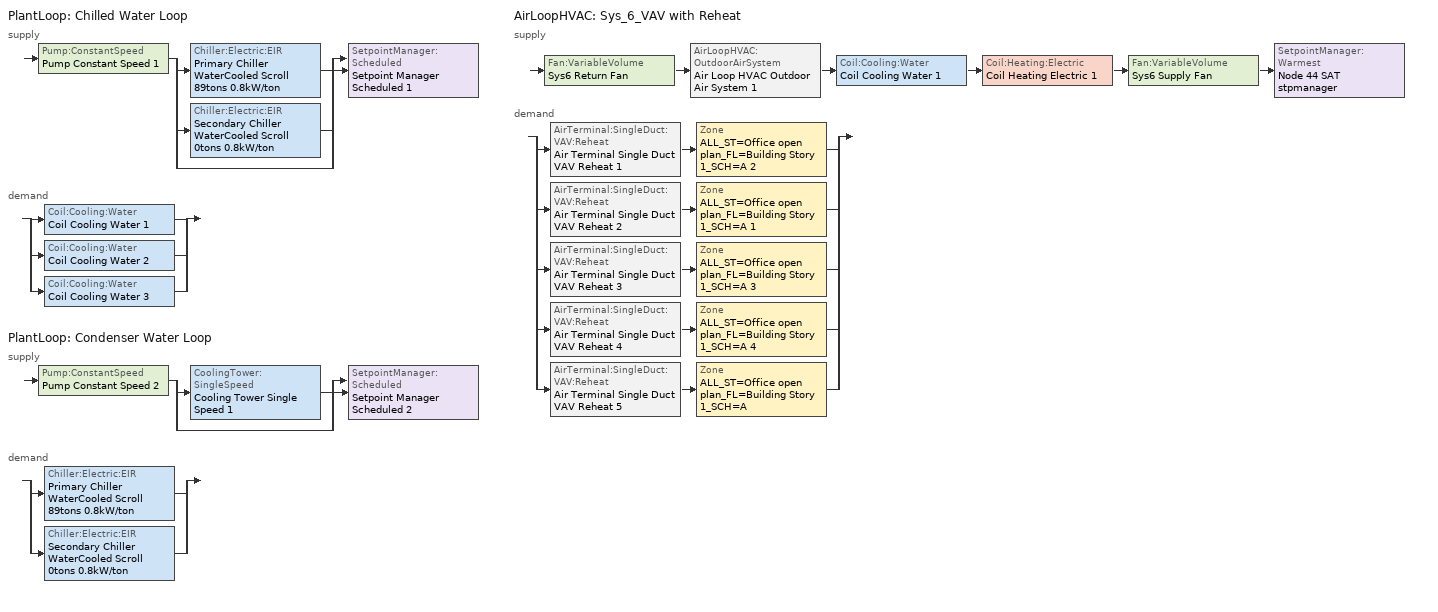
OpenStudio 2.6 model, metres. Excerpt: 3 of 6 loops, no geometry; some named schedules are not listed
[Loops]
PlantLoop 'Chilled Water Loop'
 supply: Pump:ConstantSpeed 'Pump Constant Speed 1' > split
  | Chiller:Electric:EIR 'Primary Chiller WaterCooled Scroll 89tons 0.8kW/ton'
  | Chiller:Electric:EIR 'Secondary Chiller WaterCooled Scroll 0tons 0.8kW/ton'
  | bypass
  join > SetpointManager:Scheduled 'Setpoint Manager Scheduled 1'
 demand: split
  | Coil:Cooling:Water 'Coil Cooling Water 1'
  | Coil:Cooling:Water 'Coil Cooling Water 2'
  | Coil:Cooling:Water 'Coil Cooling Water 3'
PlantLoop 'Condenser Water Loop'
 supply: Pump:ConstantSpeed 'Pump Constant Speed 2' > split
  | CoolingTower:SingleSpeed 'Cooling Tower Single Speed 1'
  | bypass
  join > SetpointManager:Scheduled 'Setpoint Manager Scheduled 2'
 demand: split
  | Chiller:Electric:EIR 'Primary Chiller WaterCooled Scroll 89tons 0.8kW/ton'
  | Chiller:Electric:EIR 'Secondary Chiller WaterCooled Scroll 0tons 0.8kW/ton'
AirLoopHVAC 'Sys_6_VAV with Reheat'
 supply: Fan:VariableVolume 'Sys6 Return Fan' > AirLoopHVAC:OutdoorAirSystem 'Air Loop HVAC Outdoor Air System 1' > Coil:Cooling:Water 'Coil Cooling Water 1' > Coil:Heating:Electric 'Coil Heating Electric 1' > Fan:VariableVolume 'Sys6 Supply Fan' > SetpointManager:Warmest 'Node 44 SAT stpmanager'
 demand: split
  | AirTerminal:SingleDuct:VAV:Reheat 'Air Terminal Single Duct VAV Reheat 1' > Zone 'ALL_ST=Office open plan_FL=Building Story 1_SCH=A 2'
  | AirTerminal:SingleDuct:VAV:Reheat 'Air Terminal Single Duct VAV Reheat 2' > Zone 'ALL_ST=Office open plan_FL=Building Story 1_SCH=A 1'
  | AirTerminal:SingleDuct:VAV:Reheat 'Air Terminal Single Duct VAV Reheat 3' > Zone 'ALL_ST=Office open plan_FL=Building Story 1_SCH=A 3'
  | AirTerminal:SingleDuct:VAV:Reheat 'Air Terminal Single Duct VAV Reheat 4' > Zone 'ALL_ST=Office open plan_FL=Building Story 1_SCH=A 4'
  | AirTerminal:SingleDuct:VAV:Reheat 'Air Terminal Single Duct VAV Reheat 5' > Zone 'ALL_ST=Office open plan_FL=Building Story 1_SCH=A'
[Sizing:Zone] Zone Cooling Design Supply Air Temperature Input Method=SupplyAirTemperature; Zone Cooling Design Supply Air Temperature {C}=13; Zone Cooling Design Supply Air Temperature Difference {deltaC}=11.11; Zone Heating Design Supply Air Temperature Input Method=SupplyAirTemperature; Zone Heating Design Supply Air Temperature {C}=43; Zone Heating Design Supply Air Temperature Difference {deltaC}=11.11; Zone Cooling Design Supply Air Humidity Ratio {kg-H2O/kg-air}=0.0085; Zone Heating Design Supply Air Humidity Ratio {kg-H2O/kg-air}=0.008; Zone Heating Sizing Factor=1.3; Zone Cooling Sizing Factor=1.1; Cooling Design Air Flow Method=DesignDay; Heating Design Air Flow Method=DesignDay; Account for Dedicated Outdoor Air System=No; Dedicated Outdoor Air System Control Strategy=NeutralSupplyAir; Dedicated Outdoor Air Low Setpoint Temperature for Design {C}=autosize; Dedicated Outdoor Air High Setpoint Temperature for Design {C}=autosize
ALL_ST=Office open plan_FL=Building Story 1_SCH=A; ALL_ST=Office open plan_FL=Building Story 1_SCH=A 1; ALL_ST=Office open plan_FL=Building Story 1_SCH=A 2; ALL_ST=Office open plan_FL=Building Story 1_SCH=A 3; ALL_ST=Office open plan_FL=Building Story 1_SCH=A 4
[Zone equipment]
ALL_ST=Office open plan_FL=Building Story 1_SCH=A: ALL_ST=Office open plan_FL=Building Story 1_SCH=A erv doas, Air Terminal Single Duct VAV Reheat 5, Zone HVAC Baseboard Convective Electric 5
ALL_ST=Office open plan_FL=Building Story 1_SCH=A 1: ALL_ST=Office open plan_FL=Building Story 1_SCH=A 1 erv doas, Air Terminal Single Duct VAV Reheat 2, Zone HVAC Baseboard Convective Electric 2
ALL_ST=Office open plan_FL=Building Story 1_SCH=A 2: ALL_ST=Office open plan_FL=Building Story 1_SCH=A 2 erv doas, Air Terminal Single Duct VAV Reheat 1, Zone HVAC Baseboard Convective Electric 1
ALL_ST=Office open plan_FL=Building Story 1_SCH=A 3: ALL_ST=Office open plan_FL=Building Story 1_SCH=A 3 erv doas, Air Terminal Single Duct VAV Reheat 3, Zone HVAC Baseboard Convective Electric 3
ALL_ST=Office open plan_FL=Building Story 1_SCH=A 4: ALL_ST=Office open plan_FL=Building Story 1_SCH=A 4 erv doas, Air Terminal Single Duct VAV Reheat 4, Zone HVAC Baseboard Convective Electric 4
[PlantLoop] Glycol Concentration=0; Plant Loop Volume {m3}=Autocalculate; Load Distribution Scheme=Optimal
Chilled Water Loop; Condenser Water Loop
[Sizing:Plant] Loop Design Temperature Difference {deltaC}=6; Sizing Option=NonCoincident; Zone Timesteps in Averaging Window=1; Coincident Sizing Factor Mode=None
Name | Loop Type | Design Loop Exit Temperature {C}
Chilled Water Loop | Cooling | 7
Condenser Water Loop | Condenser | 29
[Pump:ConstantSpeed] Rated Flow Rate {m3/s}=autosize; Rated Pump Head {Pa}=179352; Rated Power Consumption {W}=autosize; Fraction of Motor Inefficiencies to Fluid Stream=0; Pump Control Type=Intermittent; Design Power Sizing Method=PowerPerFlowPerPressure; Design Electric Power per Unit Flow Rate {W/(m3/s)}=348701.1
Name | Motor Efficiency | Design Shaft Power per Unit Flow Rate per Unit Head {W-s/m3-Pa}
Pump Constant Speed 1 | 0.895 | 1.75215
Pump Constant Speed 2 | 0.917 | 1.53876
[Chiller:Electric:EIR] Cooling Capacity Function of Temperature Curve=WaterCooled_Scroll_CAPFT_NECB2011; Electric Input to Cooling Output Ratio Function of Temperature Curve=WaterCooled_Scroll_EIRFT_NECB2011; Electric Input to Cooling Output Ratio Function of Part Load Ratio Curve=WaterCooled_Scroll_EIRFPLR_NECB2011; Minimum Part Load Ratio=0.25; Minimum Unloading Ratio=0.25; Condenser Type=WaterCooled; Chiller Flow Mode=LeavingSetpointModulated; Design Heat Recovery Water Flow Rate {m3/s}=0; Sizing Factor=1; Basin Heater Capacity {W/K}=0; Basin Heater Setpoint Temperature {C}=10
Name | Reference Capacity {W} | Reference COP {W/W}
Primary Chiller WaterCooled Scroll 89tons 0.8kW/ton | 311895 | 4.54393
Secondary Chiller WaterCooled Scroll 0tons 0.8kW/ton | 0.001 | 4.5032
[SetpointManager:Scheduled] Control Variable=Temperature
Name | Schedule
Setpoint Manager Scheduled 1 | CHW Temp
Setpoint Manager Scheduled 2 | CW Temp
[CoolingTower:SingleSpeed]
Cooling Tower Single Speed 1: Design Water Flow Rate {m3/s}=autosize; Design Air Flow Rate {m3/s}=autosize; Fan Power at Design Air Flow Rate {W}=4946.95; U-Factor Times Area Value at Design Air Flow Rate {W/K}=autosize; Air Flow Rate in Free Convection Regime {m3/s}=autosize; U-Factor Times Area Value at Free Convection Air Flow Rate {W/K}=autosize; Performance Input Method=UFactorTimesAreaAndDesignWaterFlowRate; Free Convection Capacity {W}=0; Basin Heater Capacity {W/K}=0; Evaporation Loss Mode=LossFactor; Evaporation Loss Factor {percent/K}=0.2; Drift Loss Percent {percent}=0.008; Blowdown Calculation Mode=ConcentrationRatio; Blowdown Concentration Ratio=3; Capacity Control=FanCycling; Number of Cells=1; Cell Control=MinimalCell; Cell Minimum  Water Flow Rate Fraction=0.33; Cell Maximum Water Flow Rate Fraction=2.5; Sizing Factor=1; Free Convection Air Flow Rate Sizing Factor=0.1; Free Convection U-Factor Times Area Value Sizing Factor=0.1; Heat Rejection Capacity and Nominal Capacity Sizing Ratio=1.25; Free Convection Nominal Capacity Sizing Factor=0.1; Design Inlet Air Dry-Bulb Temperature {C}=35; Design Inlet Air Wet-Bulb Temperature {C}=24; Design Approach Temperature {deltaC}=5; Design Range Temperature {deltaC}=6
[AirLoopHVAC]
Sys_6_VAV with Reheat: Availability Schedule=Sys_6_VAV with Reheat Occ Sch; Design Supply Air Flow Rate {m3/s}=AutoSize
[Sizing:System]
Sys_6_VAV with Reheat: Type of Load to Size On=Sensible; Design Outdoor Air Flow Rate {m3/s}=Autosize; Minimum System Air Flow Ratio=0.3; Preheat Design Temperature {C}=7; Preheat Design Humidity Ratio {kg-H2O/kg-Air}=0.008; Precool Design Temperature {C}=12.8; Precool Design Humidity Ratio {kg-H2O/kg-Air}=0.008; Central Cooling Design Supply Air Temperature {C}=13; Central Heating Design Supply Air Temperature {C}=13.1; Sizing Option=NonCoincident; 100% Outdoor Air in Cooling=No; 100% Outdoor Air in Heating=No; Central Cooling Design Supply Air Humidity Ratio {kg-H2O/kg-Air}=0.0085; Central Heating Design Supply Air Humidity Ratio {kg-H2O/kg-Air}=0.008; Cooling Design Air Flow Method=DesignDay; Cooling Design Air Flow Rate {m3/s}=0; Heating Design Air Flow Method=DesignDay; Heating Design Air Flow Rate {m3/s}=0; System Outdoor Air Method=ZoneSum; Zone Maximum Outdoor Air Fraction=1; Cooling Supply Air Flow Rate Per Floor Area {m3/s-m2}=0.00996765; Cooling Fraction of Autosized Cooling Supply Air Flow Rate=1; Cooling Supply Air Flow Rate Per Unit Cooling Capacity {m3/s-W}=3.94755e-05; Heating Supply Air Flow Rate Per Floor Area {m3/s-m2}=0.00996765; Heating Fraction of Autosized Heating Supply Air Flow Rate=1; Heating Fraction of Autosized Cooling Supply Air Flow Rate=1; Heating Supply Air Flow Rate Per Unit Heating Capacity {m3/s-W}=3.15882e-05; Cooling Design Capacity Method=CoolingDesignCapacity; Cooling Design Capacity {W}=autosize; Cooling Design Capacity Per Floor Area {W/m2}=234.7; Fraction of Autosized Cooling Design Capacity=1; Heating Design Capacity Method=HeatingDesignCapacity; Heating Design Capacity {W}=autosize; Heating Design Capacity Per Floor Area {W/m2}=157; Fraction of Autosized Heating Design Capacity=1; Central Cooling Capacity Control Method=OnOff
[Fan:VariableVolume] Availability Schedule=Always On Discrete; Maximum Flow Rate {m3/s}=Autosize; Fan Power Minimum Flow Rate Input Method=Fraction; Fan Power Minimum Flow Fraction=0.68; Fan Power Minimum Air Flow Rate {m3/s}=0; Motor In Airstream Fraction=1; Fan Power Coefficient 1=-2.4176; Fan Power Coefficient 2=9.5874; Fan Power Coefficient 3=-11.559; Fan Power Coefficient 4=5.4009; Fan Power Coefficient 5=0
Name | Fan Efficiency | Pressure Rise {Pa} | Motor Efficiency
Sys6 Supply Fan | 0.549965 | 1000 | 0.8461
Sys6 Return Fan | 0.299975 | 250 | 0.4615
[Coil:Heating:Electric] Availability Schedule=Always On Discrete
Coil Heating Electric 1; Coil Heating Electric 2; Coil Heating Electric 3; Coil Heating Electric 4; Coil Heating Electric 5; Coil Heating Electric 6
[Coil:Cooling:Water] Availability Schedule=Always On Discrete
Coil Cooling Water 1; Coil Cooling Water 2; Coil Cooling Water 3
[Controller:OutdoorAir]
Controller Outdoor Air 1: Minimum Outdoor Air Flow Rate {m3/s}=0; Maximum Outdoor Air Flow Rate {m3/s}=0; Economizer Control Type=DifferentialEnthalpy; Economizer Control Action Type=ModulateFlow; Lockout Type=NoLockout; Minimum Limit Type=FixedMinimum; Minimum Outdoor Air Schedule=Sys_6_VAV with Reheat Occ Sch; Controller Mechanical Ventilation=Controller Mechanical Ventilation 1; High Humidity Control=No; Heat Recovery Bypass Control Type=BypassWhenOAFlowGreaterThanMinimum
[Controller:MechanicalVentilation]
Controller Mechanical Ventilation 1: Availability Schedule=Always On Discrete; System Outdoor Air Method=ZoneSum
[AirLoopHVAC:OutdoorAirSystem]
Air Loop HVAC Outdoor Air System 1: Controller=Controller Outdoor Air 1
[Controller:WaterCoil] Action=Reverse; Minimum Actuated Flow {m3/s}=0
Name | Water Coil
Controller Water Coil 1 | Coil Cooling Water 1
Controller Water Coil 2 | Coil Cooling Water 2
Controller Water Coil 3 | Coil Cooling Water 3
[AirTerminal:SingleDuct:VAV:Reheat] Availability Schedule=Always On Discrete; Maximum Air Flow Rate {m3/s}=AutoSize; Zone Minimum Air Flow Input Method=Constant; Constant Minimum Air Flow Fraction=0.05; Maximum Hot Water or Steam Flow Rate {m3/s}=AutoSize; Minimum Hot Water or Steam Flow Rate {m3/s}=0; Convergence Tolerance=0.001; Damper Heating Action=Normal; Maximum Flow per Zone Floor Area During Reheat {m3/s-m2}=AutoSize; Maximum Flow Fraction During Reheat=0.5; Maximum Reheat Air Temperature {C}=43; Control For Outdoor Air=No
Name | Fixed Minimum Air Flow Rate {m3/s} | Reheat Coil
Air Terminal Single Duct VAV Reheat 1 | 1.96707 | Coil Heating Electric 2
Air Terminal Single Duct VAV Reheat 2 | 0.414676 | Coil Heating Electric 3
Air Terminal Single Duct VAV Reheat 3 | 0.262524 | Coil Heating Electric 4
Air Terminal Single Duct VAV Reheat 4 | 0.414676 | Coil Heating Electric 5
Air Terminal Single Duct VAV Reheat 5 | 0.262507 | Coil Heating Electric 6
[ZoneHVAC:Baseboard:Convective:Electric] Availability Schedule=Always On Discrete; Nominal Capacity {W}=autosize; Efficiency=1
Zone HVAC Baseboard Convective Electric 1; Zone HVAC Baseboard Convective Electric 2; Zone HVAC Baseboard Convective Electric 3; Zone HVAC Baseboard Convective Electric 4; Zone HVAC Baseboard Convective Electric 5
[HeatExchanger:AirToAir:SensibleAndLatent] Availability Schedule=Always On Discrete; Nominal Supply Air Flow Rate {m3/s}=autosize; Sensible Effectiveness at 100% Heating Air Flow=0.76; Latent Effectiveness at 100% Heating Air Flow=0.75; Sensible Effectiveness at 75% Heating Air Flow=0.81; Latent Effectiveness at 75% Heating Air Flow=0.75; Sensible Effectiveness at 100% Cooling Air Flow=0.76; Latent Effectiveness at 100% Cooling Air Flow=0.75; Sensible Effectiveness at 75% Cooling Air Flow=0.81; Latent Effectiveness at 75% Cooling Air Flow=0.75; Supply Air Outlet Temperature Control=No; Heat Exchanger Type=Rotary; Frost Control Type=ExhaustAirRecirculation; Threshold Temperature {C}=-23.3; Initial Defrost Time Fraction=0.167; Rate of Defrost Time Fraction Increase {1/K}=0.012; Economizer Lockout=No
Name | Nominal Electric Power {W}
ALL_ST=Office open plan_FL=Building Story 1_SCH=A 2 erv hx | 347.546
ALL_ST=Office open plan_FL=Building Story 1_SCH=A 1 erv hx; ALL_ST=Office open plan_FL=Building Story 1_SCH=A 4 erv hx | 112.725
ALL_ST=Office open plan_FL=Building Story 1_SCH=A 3 erv hx | 89.7103
ALL_ST=Office open plan_FL=Building Story 1_SCH=A erv hx | 89.7077
[ZoneHVAC:EnergyRecoveryVentilator:Controller] Temperature High Limit {C}=19; Temperature Low Limit {C}=13; Exhaust Air Temperature Limit=NoExhaustAirTemperatureLimit; Exhaust Air Enthalpy Limit=NoExhaustAirEnthalpyLimit; Time of Day Economizer Flow Control Schedule=Always Off Discrete; High Humidity Control Flag=No; High Humidity Outdoor Air Flow Ratio=1; Control High Indoor Humidity Based on Outdoor Humidity Ratio=Yes
Name | Electronic Enthalpy Limit Curve
ALL_ST=Office open plan_FL=Building Story 1_SCH=A 2 erv contr | Curve Cubic 11
ALL_ST=Office open plan_FL=Building Story 1_SCH=A 1 erv contr | Curve Cubic 12
ALL_ST=Office open plan_FL=Building Story 1_SCH=A 3 erv contr | Curve Cubic 13
ALL_ST=Office open plan_FL=Building Story 1_SCH=A 4 erv contr | Curve Cubic 14
ALL_ST=Office open plan_FL=Building Story 1_SCH=A erv contr | Curve Cubic 15
[Fan:OnOff] Availability Schedule=Always On Discrete; Fan Efficiency=0.75; Pressure Rise {Pa}=200; Maximum Flow Rate {m3/s}=autosize; Motor Efficiency=0.9; Motor In Airstream Fraction=1
Name | Fan Power Ratio Function of Speed Ratio Curve | Fan Efficiency Ratio Function of Speed Ratio Curve
ALL_ST=Office open plan_FL=Building Story 1_SCH=A 2 erv sup fan | Fan On Off Power Curve 22 | Fan On Off Efficiency Curve 22
ALL_ST=Office open plan_FL=Building Story 1_SCH=A 2 erv exh fan | Fan On Off Power Curve 23 | Fan On Off Efficiency Curve 23
ALL_ST=Office open plan_FL=Building Story 1_SCH=A 1 erv sup fan | Fan On Off Power Curve 24 | Fan On Off Efficiency Curve 24
ALL_ST=Office open plan_FL=Building Story 1_SCH=A 1 erv exh fan | Fan On Off Power Curve 25 | Fan On Off Efficiency Curve 25
ALL_ST=Office open plan_FL=Building Story 1_SCH=A 3 erv sup fan | Fan On Off Power Curve 26 | Fan On Off Efficiency Curve 26
ALL_ST=Office open plan_FL=Building Story 1_SCH=A 3 erv exh fan | Fan On Off Power Curve 27 | Fan On Off Efficiency Curve 27
ALL_ST=Office open plan_FL=Building Story 1_SCH=A 4 erv sup fan | Fan On Off Power Curve 28 | Fan On Off Efficiency Curve 28
ALL_ST=Office open plan_FL=Building Story 1_SCH=A 4 erv exh fan | Fan On Off Power Curve 29 | Fan On Off Efficiency Curve 29
ALL_ST=Office open plan_FL=Building Story 1_SCH=A erv sup fan | Fan On Off Power Curve 30 | Fan On Off Efficiency Curve 30
ALL_ST=Office open plan_FL=Building Story 1_SCH=A erv exh fan | Fan On Off Power Curve 31 | Fan On Off Efficiency Curve 31
[ZoneHVAC:EnergyRecoveryVentilator] Availability Schedule=Sys_6_VAV with Reheat Occ Sch; Supply Air Flow Rate {m3/s}=autosize; Exhaust Air Flow Rate {m3/s}=autosize; Ventilation Rate per Unit Floor Area {m3/s-m2}=0.00042164; Ventilation Rate per Occupant {m3/s-person}=0
Name | Heat Exchanger | Supply Air Fan | Exhaust Air Fan | Controller
ALL_ST=Office open plan_FL=Building Story 1_SCH=A 2 erv doas | ALL_ST=Office open plan_FL=Building Story 1_SCH=A 2 erv hx | ALL_ST=Office open plan_FL=Building Story 1_SCH=A 2 erv sup fan | ALL_ST=Office open plan_FL=Building Story 1_SCH=A 2 erv exh fan | ALL_ST=Office open plan_FL=Building Story 1_SCH=A 2 erv contr
ALL_ST=Office open plan_FL=Building Story 1_SCH=A 1 erv doas | ALL_ST=Office open plan_FL=Building Story 1_SCH=A 1 erv hx | ALL_ST=Office open plan_FL=Building Story 1_SCH=A 1 erv sup fan | ALL_ST=Office open plan_FL=Building Story 1_SCH=A 1 erv exh fan | ALL_ST=Office open plan_FL=Building Story 1_SCH=A 1 erv contr
ALL_ST=Office open plan_FL=Building Story 1_SCH=A 3 erv doas | ALL_ST=Office open plan_FL=Building Story 1_SCH=A 3 erv hx | ALL_ST=Office open plan_FL=Building Story 1_SCH=A 3 erv sup fan | ALL_ST=Office open plan_FL=Building Story 1_SCH=A 3 erv exh fan | ALL_ST=Office open plan_FL=Building Story 1_SCH=A 3 erv contr
ALL_ST=Office open plan_FL=Building Story 1_SCH=A 4 erv doas | ALL_ST=Office open plan_FL=Building Story 1_SCH=A 4 erv hx | ALL_ST=Office open plan_FL=Building Story 1_SCH=A 4 erv sup fan | ALL_ST=Office open plan_FL=Building Story 1_SCH=A 4 erv exh fan | ALL_ST=Office open plan_FL=Building Story 1_SCH=A 4 erv contr
ALL_ST=Office open plan_FL=Building Story 1_SCH=A erv doas | ALL_ST=Office open plan_FL=Building Story 1_SCH=A erv hx | ALL_ST=Office open plan_FL=Building Story 1_SCH=A erv sup fan | ALL_ST=Office open plan_FL=Building Story 1_SCH=A erv exh fan | ALL_ST=Office open plan_FL=Building Story 1_SCH=A erv contr
[SetpointManager:Warmest]
Node 44 SAT stpmanager: Control Variable=Temperature; Minimum Setpoint Temperature {C}=12; Maximum Setpoint Temperature {C}=35; Strategy=MaximumTemperature
[Schedule:Ruleset]
Name | Default Day Schedule | Summer Design Day Schedule | Winter Design Day Schedule
CHW Temp | Schedule Day 3
CW Temp | Schedule Day 4
Sys_6_VAV with Reheat Occ Sch | Sys_6_VAV with Reheat Occ Sch Default | Sys_6_VAV with Reheat Occ Sch Summer Design Day | Sys_6_VAV with Reheat Occ Sch Winter Design Day
[Schedule:Day]
Schedule Day 3; wkdCHW Temp 1; satCHW Temp 1; sunCHW Temp 1: 1, 0, 7, 2, 0, 7, 3, 0, 7, 4, 0, 7, 5, 0, 7, 6, 0, 7, 7, 0, 7, 8, 0, 7, 9, 0, 7, 10, 0, 7, 11, 0, 7, 12, 0, 7, 13, 0, 7, 14, 0, 7, 15, 0, 7, 16, 0, 7, 17, 0, 7, 18, 0, 7, 19, 0, 7, 20, 0, 7, 21, 0, 7, 22, 0, 7, 23, 0, 7, 24, 0, 7
Schedule Day 4; wkdCW Temp 1; satCW Temp 1; sunCW Temp 1: 1, 0, 29, 2, 0, 29, 3, 0, 29, 4, 0, 29, 5, 0, 29, 6, 0, 29, 7, 0, 29, 8, 0, 29, 9, 0, 29, 10, 0, 29, 11, 0, 29, 12, 0, 29, 13, 0, 29, 14, 0, 29, 15, 0, 29, 16, 0, 29, 17, 0, 29, 18, 0, 29, 19, 0, 29, 20, 0, 29, 21, 0, 29, 22, 0, 29, 23, 0, 29, 24, 0, 29
Sys_6_VAV with Reheat Occ Sch Default; Sys_6_VAV with Reheat Occ Sch Winter Design Day; Sys_6_VAV with Reheat Occ Sch Summer Design Day: 24, 0, 1
Sys_6_VAV with Reheat Occ Sch Monday; Sys_6_VAV with Reheat Occ Sch Tuesday; Sys_6_VAV with Reheat Occ Sch Wednesday; Sys_6_VAV with Reheat Occ Sch Thursday; Sys_6_VAV with Reheat Occ Sch Friday: 8, 0, 0, 19, 0, 1, 24, 0, 0
[Schedule:Rule] Date Specification Type=DateRange; Start Month=1; Start Day=1; End Month=12
Name | Schedule Ruleset | Rule Order | Day Schedule | Apply Sunday | Apply Monday | Apply Tuesday | Apply Wednesday | Apply Thursday | Apply Friday | Apply Saturday | End Day
wkdCHW Temp rule | CHW Temp | 2 | wkdCHW Temp 1 | No | Yes | Yes | Yes | Yes | Yes | No | 31
satCHW Temprule | CHW Temp | 1 | satCHW Temp 1 | No | No | No | No | No | No | Yes | 31
sunCHW Temprule | CHW Temp | 0 | sunCHW Temp 1 | Yes | No | No | No | No | No | No | 31
wkdCW Temp rule | CW Temp | 2 | wkdCW Temp 1 | No | Yes | Yes | Yes | Yes | Yes | No | 31
satCW Temprule | CW Temp | 1 | satCW Temp 1 | No | No | No | No | No | No | Yes | 31
sunCW Temprule | CW Temp | 0 | sunCW Temp 1 | Yes | No | No | No | No | No | No | 31
Sys_6_VAV with Reheat Occ Sch Monday Rule | Sys_6_VAV with Reheat Occ Sch | 6 | Sys_6_VAV with Reheat Occ Sch Monday |  | Yes |  |  |  |  |  | 25
Sys_6_VAV with Reheat Occ Sch Tuesday Rule | Sys_6_VAV with Reheat Occ Sch | 5 | Sys_6_VAV with Reheat Occ Sch Tuesday |  |  | Yes |  |  |  |  | 26
Sys_6_VAV with Reheat Occ Sch Wednesday Rule | Sys_6_VAV with Reheat Occ Sch | 4 | Sys_6_VAV with Reheat Occ Sch Wednesday |  |  |  | Yes |  |  |  | 27
Sys_6_VAV with Reheat Occ Sch Thursday Rule | Sys_6_VAV with Reheat Occ Sch | 3 | Sys_6_VAV with Reheat Occ Sch Thursday |  |  |  |  | Yes |  |  | 28
Sys_6_VAV with Reheat Occ Sch Friday Rule | Sys_6_VAV with Reheat Occ Sch | 2 | Sys_6_VAV with Reheat Occ Sch Friday |  |  |  |  |  | Yes |  | 29
Sys_6_VAV with Reheat Occ Sch Saturday Rule | Sys_6_VAV with Reheat Occ Sch | 1 | Sys_6_VAV with Reheat Occ Sch Saturday |  |  |  |  |  |  | Yes | 30
Sys_6_VAV with Reheat Occ Sch Sunday Rule | Sys_6_VAV with Reheat Occ Sch | 0 | Sys_6_VAV with Reheat Occ Sch Sunday | Yes |  |  |  |  |  |  | 31
[Schedule:Constant]
Name | Value
Always On Discrete | 1
Always Off Discrete | 0
[Curve:Biquadratic] Minimum Value of x=5; Maximum Value of x=10; Minimum Value of y=24; Maximum Value of y=35
Name | Coefficient1 Constant | Coefficient2 x | Coefficient3 x**2 | Coefficient4 y | Coefficient5 y**2 | Coefficient6 x*y
WaterCooled_Scroll_CAPFT_NECB2011 | 0.94418 | 0.0337102 | 9.75564e-05 | -0.00322114 | -4.91832e-05 | -0.000177584
WaterCooled_Scroll_EIRFT_NECB2011 | 0.727393 | -0.0118922 | 0.000541177 | 0.00187934 | 0.000473461 | -0.000711472
[Curve:Quadratic]
WaterCooled_Scroll_EIRFPLR_NECB2011: Coefficient1 Constant=0.04412; Coefficient2 x=0.640367; Coefficient3 x**2=0.319555; Minimum Value of x=0; Maximum Value of x=1
[Curve:Cubic]
Name | Coefficient1 Constant | Coefficient2 x | Coefficient3 x**2 | Coefficient4 x**3 | Minimum Value of x | Maximum Value of x
Fan On Off Efficiency Curve 22; Fan On Off Efficiency Curve 23; Fan On Off Efficiency Curve 24; Fan On Off Efficiency Curve 25; Fan On Off Efficiency Curve 26; Fan On Off Efficiency Curve 27; Fan On Off Efficiency Curve 28; Fan On Off Efficiency Curve 29; Fan On Off Efficiency Curve 30; Fan On Off Efficiency Curve 31 | 1 | 0 | 0 | 0 | 0 | 1
Curve Cubic 11; Curve Cubic 12; Curve Cubic 13; Curve Cubic 14; Curve Cubic 15 | 0.013427 | -0.00047892 | 5.3352e-05 | -1.8103e-06 | 16.6 | 29.13
[Curve:Exponent] Coefficient1 Constant=1; Coefficient2 Constant=0; Coefficient3 Constant=0; Minimum Value of x=0; Maximum Value of x=1
Fan On Off Power Curve 22; Fan On Off Power Curve 23; Fan On Off Power Curve 24; Fan On Off Power Curve 25; Fan On Off Power Curve 26; Fan On Off Power Curve 27; Fan On Off Power Curve 28; Fan On Off Power Curve 29; Fan On Off Power Curve 30; Fan On Off Power Curve 31
